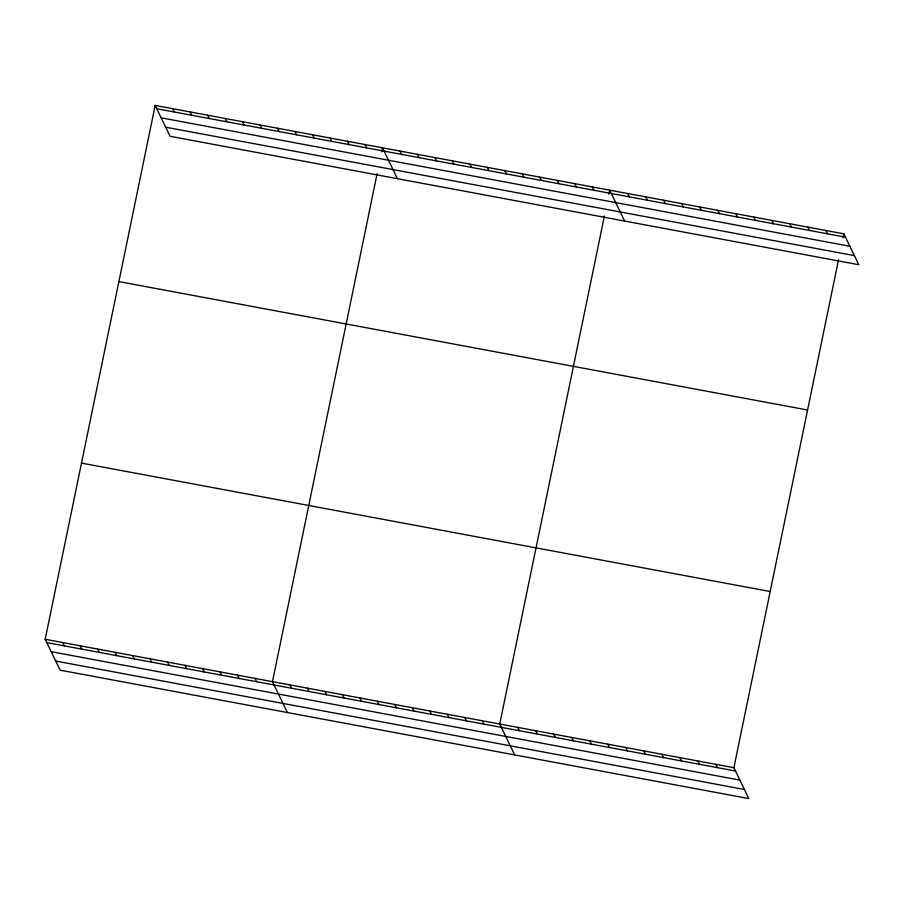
<?xml version="1.0" encoding="UTF-8"?>
<svg xmlns="http://www.w3.org/2000/svg" width="904" height="904" viewBox="0 0 904 904"><rect width="100%" height="100%" fill="white"/><g stroke="black" fill="none" stroke-linecap="round" stroke-linejoin="round"><path stroke-width="1.36" d="M838.573 259.595L733.901 767.699L748.828 798.582L60.127 670.158L45.2 639.275L155.172 105.418L843.873 233.842L858.8 264.725L170.099 136.301L155.172 105.418M377.137 173.545L272.466 681.65L287.404 712.533M381.601 151.872L382.448 147.804L397.376 178.676M604.414 215.932L499.742 724.036L514.67 754.919M608.878 194.247L609.714 190.179L624.641 221.062M843.036 237.91L843.873 233.842M156.776 108.74L845.477 237.164M161.172 117.836L849.873 246.261M165.703 127.204L854.404 255.629M118.887 281.596L807.577 410.02M81.496 463.108L770.185 591.532M45.2 639.275L733.901 767.699M46.805 642.597L735.506 771.022M51.2 651.682L739.901 780.118M55.732 661.061L744.433 789.486M825.861 230.486L827.465 233.808M807.848 227.13L809.453 230.452M789.836 223.774L791.441 227.085M771.824 220.406L773.428 223.729M753.812 217.05L755.416 220.373M735.799 213.694L737.404 217.016M717.787 210.338L719.392 213.649M699.775 206.971L701.38 210.293M681.763 203.615L683.367 206.937M663.751 200.259L665.355 203.581M645.739 196.902L647.343 200.213M627.726 193.535L629.331 196.857M592.233 186.925L593.838 190.235M574.752 183.659L576.356 186.981M557.271 180.404L558.875 183.715M539.79 177.139L541.394 180.461M522.297 173.884L523.902 177.195M504.816 170.619L506.421 173.941M487.335 167.364L488.94 170.675M469.854 164.099L471.459 167.421M452.373 160.844L453.977 164.155M434.892 157.578L436.496 160.901M715.889 764.343L717.494 767.654M417.411 154.324L419.015 157.635M697.877 760.987L699.481 764.298M399.93 151.058L401.534 154.381M679.864 757.62L681.469 760.942M661.852 754.264L663.457 757.586M364.956 144.538L366.561 147.86M643.84 750.908L645.445 754.218M347.475 141.284L349.08 144.595M625.828 747.551L627.432 750.862M329.994 138.018L331.598 141.34M607.816 744.184L609.42 747.506M312.513 134.764L314.117 138.075M589.803 740.828L591.408 744.15M295.032 131.498L296.636 134.82M277.551 128.244L279.155 131.555M571.791 737.472L573.396 740.794M260.07 124.978L261.674 128.3M553.779 734.116L555.384 737.427M242.588 121.724L244.193 125.034M535.767 730.748L537.371 734.071M225.107 118.458L226.701 121.78M517.755 727.392L519.359 730.714M207.615 115.203L209.219 118.514M190.134 111.938L191.738 115.26M482.261 720.77L483.866 724.093M172.653 108.683L174.257 111.994M464.78 717.516L466.385 720.838M447.299 714.25L448.904 717.573M429.807 710.996L431.411 714.318M412.326 707.73L413.93 711.052M394.845 704.476L396.449 707.798M377.363 701.21L378.968 704.532M359.882 697.956L361.487 701.278M342.401 694.69L344.006 698.012M324.92 691.436L326.525 694.758M307.439 688.17L309.044 691.492M289.958 684.916L291.563 688.238M254.984 678.395L256.589 681.718M237.503 675.13L239.108 678.452M220.022 671.875L221.627 675.198M202.541 668.61L204.146 671.932M185.06 665.355L186.665 668.677M167.579 662.09L169.184 665.412M150.098 658.835L151.702 662.157M132.617 655.569L134.221 658.892M115.124 652.315L116.729 655.637M97.643 649.049L99.248 652.372M80.162 645.795L81.767 649.117M62.681 642.529L64.286 645.851"/></g></svg>
